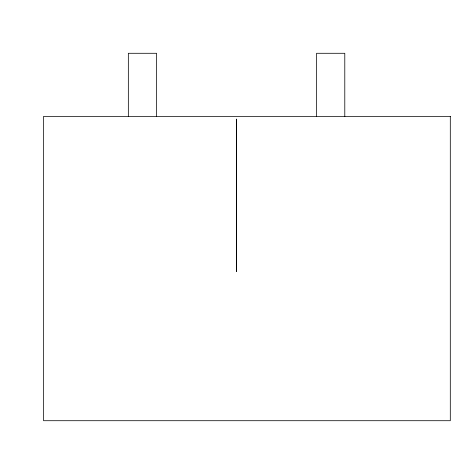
<?xml version="1.0" encoding="UTF-8"?>
<svg xmlns="http://www.w3.org/2000/svg" width="474" height="474" viewBox="0 0 474 474"><rect width="100%" height="100%" fill="white"/><g stroke="black" fill="none" stroke-linecap="round" stroke-linejoin="round"><path stroke-width="0.71" d="M344.788 116.669L344.788 53.289L316.555 53.289L316.555 116.669M156.574 116.669L156.574 53.289L128.341 53.289L128.341 116.669M236.567 119.164L236.567 271.436L236.567 119.164M450.3 116.373L43.572 116.373L43.572 420.711L450.3 420.711L450.3 116.373"/></g></svg>
